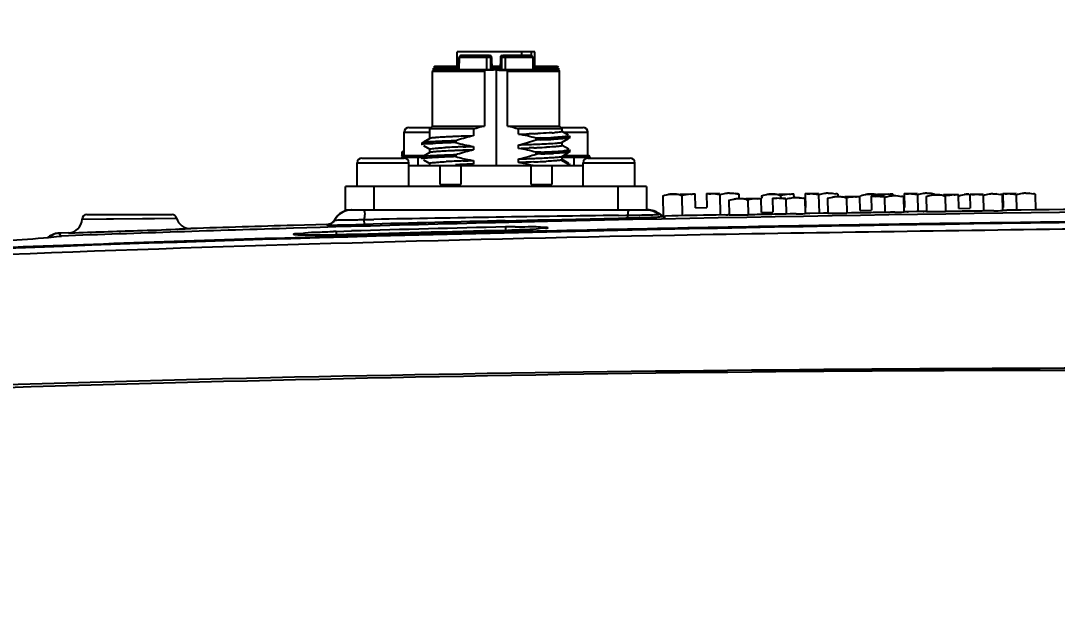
# Model space of a CAD drawing. Header units: millimetres. Extents: x 4086 to 8300, y 123 to 1549.
# Drawn here: x 6895.39 to 6922.93, y 842.94 to 858.39 of the extents above; entities that cross this region are included whole.
import ezdxf

# ---------------------------------------------------------------- set-up
doc = ezdxf.new("R2010")
doc.units = ezdxf.units.MM
doc.layers.add('外形图', color=7, linetype='Continuous')
doc.layers.add('尺寸标注', color=7, linetype='Continuous')
doc.styles.add('思源黑', font='SourceHanSansCN-Normal.ttf')
doc.dimstyles.new('尺寸标注_1_4比例', dxfattribs={"dimtxt": 7, "dimasz": 6, "dimexe": 2, "dimexo": 1.5, "dimgap": 1, "dimtad": 1, "dimdec": 1, "dimlfac": 4, "dimdsep": 46, "dimtxsty": '思源黑', "dimcen": 0.09, "dimadec": 0, "dimazin": 0, "dimtp": 0.01, "dimtm": 0.01, "dimtfac": 1, "dimtdec": 1, "dimtofl": 0, "dimtmove": 0, "dimatfit": 3, "dimfxl": 1, "dimtolj": 1, "dimarcsym": 0})

# ---------------------------------------------------------------- blocks, each defined once
blk = doc.blocks.new('*D961')
at = {"layer": 'Defpoints', "color": 0}
for p in [(6875.264, 879.243), (6980.264, 858.753), (6875.264, 856.332)]:
    blk.add_point(p, dxfattribs=at)
at = {"layer": '尺寸标注', "color": 0, "lineweight": -2}
for p, q in [((6875.264, 857.832), (6875.264, 881.243)), ((6980.264, 860.253), (6980.264, 881.243)), ((6974.264, 879.243), (6881.264, 879.243))]:
    blk.add_line(p, q, dxfattribs=at)
at = {"layer": '尺寸标注', "color": 0}
for points in [[(6881.264, 880.243), (6881.264, 878.243), (6875.264, 879.243)], [(6974.264, 878.243), (6974.264, 880.243), (6980.264, 879.243)]]:
    blk.add_solid(points, dxfattribs=at)
at = {"layer": '尺寸标注', "color": 0, "insert": (6927.764, 883.867), "char_height": 7, "attachment_point": 5, "style": '思源黑'}
blk.add_mtext('\\A1;420', dxfattribs=at)

msp = doc.modelspace()

# ---------------------------------------------------------------- linework, layer by layer
at = {"layer": '外形图'}
for p, q in [((6906.9828, 857.1743), (6906.9828, 857.5618)), ((6909.0453, 857.5618), (6906.9828, 857.5618)), ((6907.0319, 857.4123), (6907.0291, 857.0868)), ((6907.0319, 857.0868), (6907.0347, 857.4123)), ((6907.898, 857.4123), (6907.0319, 857.4123)), ((6907.8193, 857.4618), (6907.0831, 857.4618)), ((6907.7612, 857.4123), (6907.7605, 857.0868)), ((6907.8692, 857.4123), (6907.8721, 857.0868)), ((6907.8799, 857.4123), (6907.8826, 857.0868)), ((6907.898, 857.4123), (6907.9008, 857.0868)), ((6908.1301, 857.4123), (6908.1272, 857.0884)), ((6908.9961, 857.4123), (6908.1301, 857.4123)), ((6908.1455, 857.0882), (6908.1481, 857.4123)), ((6908.1588, 857.4123), (6908.156, 857.0882)), ((6908.945, 857.4618), (6908.2088, 857.4618)), ((6908.2676, 857.0868), (6908.2669, 857.4123)), ((6908.6954, 857.5618), (6908.6954, 857.4618)), ((6908.9608, 857.4618), (6908.9608, 857.5618)), ((6908.9934, 857.4123), (6908.9961, 857.0868)), ((6908.9961, 857.4123), (6908.999, 857.0868)), ((6909.0453, 857.1743), (6909.0453, 857.5618)), ((6906.3765, 857.1743), (6906.3515, 857.1493)), ((6906.3515, 857.1485), (6906.3515, 857.1493)), ((6907.0299, 857.1743), (6906.3765, 857.1743)), ((6908.1182, 857.1743), (6907.9001, 857.1743)), ((6909.6515, 857.1743), (6908.9982, 857.1743)), ((6909.6515, 857.1743), (6909.6765, 857.1493)), ((6906.3265, 855.5868), (6906.3265, 857.0368)), ((6907.7098, 857.0368), (6906.3265, 857.0368)), ((6906.3515, 857.0868), (6906.3515, 857.1281)), ((6906.3559, 857.1243), (6906.3559, 857.0868)), ((6907.0356, 857.1243), (6906.3559, 857.1243)), ((6906.3765, 857.0868), (6909.6515, 857.0868)), ((6907.7098, 857.0368), (6907.7098, 855.5868)), ((6908.1275, 857.1243), (6907.9005, 857.1243)), ((6908.014, 857.0801), (6908.014, 854.5368)), ((6908.3183, 855.5868), (6908.3183, 857.0368)), ((6909.7015, 857.0368), (6908.3183, 857.0368)), ((6909.6722, 857.1243), (6908.9986, 857.1243)), ((6909.6722, 857.1243), (6909.6722, 857.0665)), ((6909.6765, 857.1281), (6909.6765, 857.0665)), ((6909.7015, 855.5868), (6909.7015, 857.0368)), ((6905.7015, 855.5493), (6906.289, 855.5493)), ((6906.3265, 855.5868), (6906.2515, 855.5118)), ((6906.2515, 855.2556), (6906.2515, 855.5118)), ((6906.2522, 855.5118), (6906.2515, 855.5118)), ((6907.4141, 855.5118), (6906.2522, 855.5118)), ((6906.3265, 855.5868), (6906.4879, 855.5868)), ((6906.4879, 855.5868), (6906.5526, 855.5868)), ((6906.5526, 855.5868), (6907.7098, 855.5868)), ((6907.4141, 855.5118), (6907.4141, 855.3286)), ((6908.3183, 855.5868), (6908.8578, 855.5868)), ((6908.6139, 855.3701), (6908.6139, 855.5118)), ((6908.8953, 855.5118), (6908.6139, 855.5118)), ((6908.8578, 855.5868), (6908.9124, 855.5868)), ((6909.0183, 855.5118), (6908.8953, 855.5118)), ((6908.9124, 855.5868), (6909.039, 855.5868)), ((6909.7598, 855.5118), (6909.0183, 855.5118)), ((6909.039, 855.5868), (6909.7015, 855.5868)), ((6909.7015, 855.5868), (6909.7765, 855.5118)), ((6909.739, 855.5493), (6910.3265, 855.5493)), ((6909.7765, 855.5118), (6909.7598, 855.5118)), ((6909.7765, 855.4431), (6909.7765, 855.5118)), ((6905.5765, 854.7993), (6905.5765, 855.4243)), ((6905.5765, 855.4243), (6906.2515, 855.4243)), ((6906.2545, 855.2591), (6906.0832, 855.16)), ((6907.277, 855.3236), (6907.1484, 855.3187)), ((6907.4141, 855.3286), (6907.277, 855.3236)), ((6908.9193, 855.3815), (6908.8953, 855.3806)), ((6909.0155, 855.3853), (6908.9193, 855.3815)), ((6909.1127, 855.2676), (6909.077, 855.2663)), ((6909.077, 855.2194), (6909.077, 855.2663)), ((6909.1144, 855.2208), (6909.077, 855.2194)), ((6909.209, 855.2711), (6909.1127, 855.2676)), ((6909.2091, 855.2243), (6909.1144, 855.2208)), ((6909.9448, 855.3476), (6909.7735, 855.4466)), ((6909.7736, 855.1584), (6909.9438, 855.2569)), ((6909.812, 855.4243), (6910.4515, 855.4243)), ((6909.9768, 855.329), (6909.9795, 855.3259)), ((6909.9795, 855.279), (6909.9795, 855.3259)), ((6910.4515, 854.7993), (6910.4515, 855.4243)), ((6906.0486, 855.0915), (6906.0486, 855.1384)), ((6906.0512, 855.1415), (6906.0501, 855.1408)), ((6906.0501, 855.0892), (6906.0512, 855.0884)), ((6906.0841, 855.0694), (6906.2545, 854.9709)), ((6906.2515, 854.8806), (6906.2515, 854.9743)), ((6906.7014, 855.1885), (6906.6758, 855.1874)), ((6906.7014, 855.1417), (6906.6758, 855.1406)), ((6906.951, 855.1981), (6906.951, 855.1512)), ((6907.277, 854.9486), (6907.1452, 854.9436)), ((6907.277, 855.0424), (6907.4141, 855.0474)), ((6907.4141, 854.9536), (6907.277, 854.9486)), ((6907.4141, 855.0474), (6907.4141, 854.9536)), ((6908.6139, 854.9951), (6908.6139, 855.0888)), ((6908.9249, 855.0068), (6908.8953, 855.0056)), ((6909.0204, 855.0106), (6908.9249, 855.0068)), ((6909.3339, 855.1187), (6909.3522, 855.1196)), ((6909.9449, 854.9725), (6909.7735, 855.0716)), ((6909.7765, 855.0681), (6909.7765, 855.1619)), ((6909.9768, 854.954), (6909.9779, 854.9533)), ((6909.9795, 854.904), (6909.9795, 854.9509)), ((6904.4515, 854.7368), (6905.5765, 854.7368)), ((6905.514, 854.8743), (6905.514, 854.786)), ((6906.0512, 854.7493), (6905.514, 854.7493)), ((6906.108, 854.7993), (6905.564, 854.7993)), ((6905.9374, 854.7493), (6905.9374, 854.5368)), ((6906.0486, 854.7165), (6906.0486, 854.7634)), ((6906.0512, 854.7665), (6906.0501, 854.7658)), ((6906.0501, 854.7142), (6906.0512, 854.7134)), ((6906.2545, 854.8841), (6906.0832, 854.785)), ((6906.0841, 854.6944), (6906.2545, 854.5959)), ((6906.951, 854.8231), (6906.951, 854.7762)), ((6907.277, 854.6674), (6907.3178, 854.6689)), ((6907.3178, 854.6689), (6907.4141, 854.6724)), ((6907.4141, 854.6724), (6907.4141, 854.5786)), ((6908.6139, 854.6201), (6908.6139, 854.7138)), ((6909.1127, 854.8926), (6909.077, 854.8913)), ((6909.077, 854.8444), (6909.077, 854.8913)), ((6909.1144, 854.8457), (6909.077, 854.8444)), ((6909.2057, 854.896), (6909.1127, 854.8926)), ((6909.2057, 854.8492), (6909.1144, 854.8457)), ((6909.9366, 854.5634), (6909.738, 854.6806)), ((6909.7735, 854.7834), (6909.944, 854.8819)), ((6910.514, 854.7493), (6909.7735, 854.7493)), ((6909.9449, 854.5975), (6909.7735, 854.6966)), ((6909.7765, 854.6931), (6909.7765, 854.7868)), ((6910.464, 854.7993), (6909.8012, 854.7993)), ((6909.9779, 854.9017), (6909.9768, 854.9009)), ((6910.0907, 854.5368), (6910.0907, 854.7493)), ((6910.4515, 854.7368), (6911.5765, 854.7368)), ((6904.3265, 853.9868), (6904.3265, 854.6118)), ((6904.3265, 854.6118), (6905.7015, 854.6118)), ((6905.7015, 853.9868), (6905.7015, 854.6118)), ((6905.7015, 854.5368), (6910.3265, 854.5368)), ((6906.2515, 854.5368), (6906.2515, 854.5993)), ((6906.5342, 854.0393), (6906.5342, 854.5368)), ((6907.0765, 854.5368), (6907.0765, 854.0393)), ((6908.7102, 854.6236), (6908.6139, 854.6201)), ((6908.8041, 854.6271), (6908.7102, 854.6236)), ((6908.8953, 854.6306), (6908.8041, 854.6271)), ((6908.9192, 854.6315), (6908.8953, 854.6306)), ((6908.9485, 854.6327), (6908.9192, 854.6315)), ((6909.0199, 854.6356), (6908.9485, 854.6327)), ((6908.9515, 854.0393), (6908.9515, 854.5368)), ((6909.4938, 854.5368), (6909.4938, 854.0393)), ((6910.3265, 853.9868), (6910.3265, 854.6118)), ((6910.3265, 854.6118), (6911.7015, 854.6118)), ((6911.7015, 853.9868), (6911.7015, 854.6118)), ((6904.014, 853.3618), (6904.014, 853.9868)), ((6912.014, 853.9868), (6904.014, 853.9868)), ((6904.764, 853.9868), (6904.764, 853.3618)), ((6906.5342, 854.0393), (6907.0765, 854.0393)), ((6908.9515, 854.0393), (6909.4938, 854.0393)), ((6911.264, 853.3618), (6911.264, 853.9868)), ((6912.014, 853.9868), (6912.014, 853.3618)), ((6912.014, 853.9868), (6912.014, 853.3618)), ((6912.014, 853.9868), (6912.014, 853.3618)), ((6912.4476, 853.7379), (6912.4584, 853.1833)), ((6912.5822, 853.7768), (6912.8577, 853.7822)), ((6912.9046, 853.7831), (6913.307, 853.791)), ((6912.9367, 853.7516), (6912.9526, 853.7478)), ((6912.9526, 853.7478), (6912.9633, 853.2069)), ((6913.3144, 853.4161), (6913.3071, 853.7876)), ((6913.607, 853.7969), (6913.9571, 853.8037)), ((6913.6071, 853.7935), (6913.6143, 853.4219)), ((6913.9628, 853.7676), (6913.9942, 853.7763)), ((6913.9628, 853.7676), (6913.9734, 853.2267)), ((6913.9942, 853.7763), (6914.0099, 853.7802)), ((6914.1428, 853.8074), (6914.3244, 853.8109)), ((6914.1997, 853.6178), (6914.2074, 853.2284)), ((6914.3344, 853.6567), (6914.6099, 853.6621)), ((6914.3702, 853.8016), (6914.4679, 853.7775)), ((6914.4679, 853.7775), (6914.4702, 853.6593)), ((6914.6568, 853.663), (6915.0592, 853.6709)), ((6914.6889, 853.6315), (6914.7048, 853.6277)), ((6914.7048, 853.6277), (6914.7126, 853.2314)), ((6915.0666, 853.296), (6915.0593, 853.6675)), ((6915.0726, 853.7379), (6915.0739, 853.6712)), ((6915.2072, 853.7768), (6915.4827, 853.7822)), ((6915.3592, 853.6768), (6915.7093, 853.6836)), ((6915.3592, 853.6734), (6915.3665, 853.3018)), ((6915.5296, 853.7831), (6915.932, 853.791)), ((6915.5617, 853.7516), (6915.5776, 853.7478)), ((6915.5776, 853.7478), (6915.579, 853.6777)), ((6915.715, 853.6475), (6915.7464, 853.6562)), ((6915.715, 853.6475), (6915.7228, 853.2497)), ((6915.7464, 853.6562), (6915.7621, 853.6601)), ((6915.895, 853.6873), (6916.0766, 853.6908)), ((6915.9341, 853.6881), (6915.9321, 853.7876)), ((6916.2201, 853.6574), (6916.2278, 853.2647)), ((6916.232, 853.7969), (6916.5821, 853.8037)), ((6916.2321, 853.7935), (6916.2393, 853.4219)), ((6916.5878, 853.7676), (6916.6192, 853.7763)), ((6916.5878, 853.7676), (6916.5975, 853.2741)), ((6916.6192, 853.7763), (6916.6349, 853.7802)), ((6916.7678, 853.8074), (6916.9494, 853.8109)), ((6916.8237, 853.6692), (6916.8315, 853.2756)), ((6916.9584, 853.7081), (6917.2339, 853.7135)), ((6917.0929, 853.7775), (6917.0942, 853.7108)), ((6917.2808, 853.7145), (6917.6832, 853.7224)), ((6917.3129, 853.683), (6917.3288, 853.6791)), ((6917.3288, 853.6791), (6917.3367, 853.2773)), ((6917.6906, 853.3474), (6917.6833, 853.7189)), ((6917.8322, 853.7768), (6918.1077, 853.7822)), ((6917.9832, 853.7282), (6918.3333, 853.7351)), ((6917.9832, 853.7248), (6917.9905, 853.3533)), ((6918.1546, 853.7831), (6918.557, 853.791)), ((6918.1867, 853.7516), (6918.2026, 853.7478)), ((6918.339, 853.6989), (6918.3704, 853.7076)), ((6918.339, 853.6989), (6918.3469, 853.2936)), ((6918.3704, 853.7076), (6918.3861, 853.7116)), ((6918.519, 853.7388), (6918.7005, 853.7423)), ((6918.5581, 853.7395), (6918.5571, 853.7876)), ((6918.8441, 853.7089), (6918.852, 853.3073)), ((6918.857, 853.7969), (6919.2071, 853.8037)), ((6918.8571, 853.7935), (6918.8643, 853.4219)), ((6919.2128, 853.7676), (6919.2442, 853.7763)), ((6919.2128, 853.7676), (6919.2217, 853.3162)), ((6919.2442, 853.7763), (6919.2599, 853.7802)), ((6919.3928, 853.8074), (6919.5744, 853.8109)), ((6919.4477, 853.7207), (6919.4556, 853.3174)), ((6919.5824, 853.7596), (6919.8579, 853.765)), ((6919.9048, 853.7659), (6920.3072, 853.7738)), ((6919.9369, 853.7344), (6919.9528, 853.7306)), ((6919.9528, 853.7306), (6919.9609, 853.318)), ((6920.3146, 853.3989), (6920.3073, 853.7704)), ((6920.4572, 853.7768), (6920.5744, 853.7791)), ((6920.6072, 853.7797), (6920.9573, 853.7866)), ((6920.6072, 853.7763), (6920.6145, 853.4048)), ((6920.963, 853.7504), (6920.9944, 853.7591)), ((6920.963, 853.7504), (6920.9712, 853.3323)), ((6920.9944, 853.7591), (6921.0101, 853.7631)), ((6921.143, 853.7902), (6921.3245, 853.7938)), ((6921.4681, 853.7603), (6921.4762, 853.3448)), ((6921.482, 853.7969), (6921.8321, 853.8037)), ((6921.4821, 853.7935), (6921.4893, 853.4219)), ((6921.8378, 853.7676), (6921.8692, 853.7763)), ((6921.8378, 853.7676), (6921.846, 853.3524)), ((6921.8692, 853.7763), (6921.8849, 853.7802)), ((6922.0178, 853.8074), (6922.1994, 853.8109)), ((6922.3429, 853.7775), (6922.3513, 853.351)), ((6904.014, 853.3618), (6912.0252, 853.3618)), ((6911.5248, 853.3618), (6911.5245, 853.3617)), ((6913.3144, 853.4161), (6913.6143, 853.4219)), ((6915.0666, 853.296), (6915.3665, 853.3018)), ((6917.4566, 853.2789), (6917.3365, 853.2773)), ((6917.5187, 853.2797), (6917.4566, 853.2789)), ((6917.5819, 853.2806), (6917.5187, 853.2797)), ((6917.6906, 853.3474), (6917.9905, 853.3533)), ((6917.8413, 853.2845), (6917.776, 853.2835)), ((6918.164, 853.2901), (6918.1007, 853.2889)), ((6918.4594, 853.2958), (6918.3462, 853.2935)), ((6919.1901, 853.3157), (6918.8519, 853.3106)), ((6919.4556, 853.3197), (6919.1901, 853.3157)), ((6920.0813, 853.3193), (6919.9612, 853.318)), ((6920.1434, 853.32), (6920.0813, 853.3193)), ((6920.2067, 853.3208), (6920.1434, 853.32)), ((6920.3146, 853.3989), (6920.6145, 853.4048)), ((6920.4661, 853.3242), (6920.4007, 853.3233)), ((6920.7887, 853.3291), (6920.7255, 853.3281)), ((6921.0842, 853.3344), (6920.9709, 853.3323)), ((6897.0139, 853.115), (6897.6611, 853.1218)), ((6897.1389, 853.2368), (6899.4054, 853.2368)), ((6897.6611, 853.1218), (6897.8536, 853.1239)), ((6897.8536, 853.1239), (6898.6165, 853.1325)), ((6898.6165, 853.1325), (6898.9377, 853.1363)), ((6898.9377, 853.1363), (6899.5263, 853.1435)), ((6903.7301, 853.1048), (6903.7328, 853.0939)), ((6904.4168, 853.1023), (6904.4657, 853.1034)), ((6904.4657, 853.1034), (6904.5148, 853.1046)), ((6904.515, 853.1349), (6904.5148, 853.1046)), ((6904.5148, 853.1046), (6904.7686, 853.1093)), ((6904.5185, 852.9761), (6904.5148, 853.1046)), ((6908.3547, 853.0288), (6908.2576, 853.0265)), ((6908.2577, 853.074), (6909.1211, 853.0946)), ((6909.3859, 853.0533), (6908.3547, 853.0288)), ((6909.1211, 853.0946), (6909.3843, 853.1007)), ((6909.3843, 853.1007), (6911.2689, 853.1429)), ((6911.2662, 853.2158), (6911.4623, 853.2186)), ((6911.2689, 853.1429), (6911.465, 853.1471)), ((6911.4623, 853.2186), (6911.5173, 853.2194)), ((6911.465, 853.1471), (6911.5189, 853.1482)), ((6911.5189, 853.1482), (6911.5173, 853.2194)), ((6911.6728, 853.2222), (6911.7738, 853.2242)), ((6911.692, 853.1521), (6911.7489, 853.1535)), ((6912.2459, 853.1678), (6912.2846, 853.1692)), ((6912.3503, 853.2417), (6912.3565, 853.2525)), ((6912.5179, 853.1817), (6912.5177, 853.1979)), ((6914.2075, 853.2311), (6913.8616, 853.2245)), ((6914.832, 853.2332), (6914.7119, 853.2314)), ((6914.8941, 853.2342), (6914.832, 853.2332)), ((6914.9573, 853.2352), (6914.8941, 853.2342)), ((6915.2167, 853.2397), (6915.1513, 853.2385)), ((6915.5393, 853.2459), (6915.4761, 853.2446)), ((6915.8348, 853.2522), (6915.7215, 853.2497)), ((6916.7384, 853.2765), (6916.3102, 853.2692)), ((6896.4622, 852.7427), (6896.367, 852.7391)), ((6896.6529, 852.7498), (6896.4622, 852.7427)), ((6896.6529, 852.7498), (6896.7101, 852.7516)), ((6903.5189, 852.9764), (6902.6319, 852.9501)), ((6903.3429, 852.8949), (6902.6341, 852.8738)), ((6903.7576, 852.9069), (6903.3429, 852.8949)), ((6903.5189, 852.9764), (6903.5186, 852.9601)), ((6904.1672, 852.9187), (6903.7576, 852.9069)), ((6903.764, 852.7889), (6904.1712, 852.8006)), ((6903.764, 852.7889), (6903.764, 852.6953)), ((6903.9688, 852.9628), (6904.0184, 852.9638)), ((6904.2317, 852.9686), (6904.288, 852.97)), ((6904.4129, 852.9732), (6904.5185, 852.9761)), ((6908.264, 852.9084), (6908.264, 852.8148)), ((6896.1467, 852.6665), (6896.0965, 852.6306))]:
    msp.add_line(p, q, dxfattribs=at)
for points in [[(6907.0563, 857.4535), (6907.049, 857.4474), (6907.043, 857.4399), (6907.0385, 857.4313), (6907.0357, 857.422), (6907.0347, 857.4123)], [(6907.0831, 857.4618), (6907.0737, 857.4609), (6907.0647, 857.4581), (6907.0563, 857.4535)], [(6907.7612, 857.4123), (6907.7614, 857.422), (6907.7621, 857.4313), (6907.7633, 857.4399), (6907.7649, 857.4474)], [(6907.7649, 857.4474), (6907.7668, 857.4535), (6907.7689, 857.4581), (6907.7712, 857.4609), (6907.7737, 857.4618)], [(6907.8663, 857.4474), (6907.8593, 857.4535), (6907.8514, 857.4581), (6907.8428, 857.4609), (6907.8236, 857.4606)], [(6907.8799, 857.4123), (6907.879, 857.422), (6907.8763, 857.4313), (6907.872, 857.4399), (6907.8663, 857.4474)], [(6908.1481, 857.4123), (6908.1491, 857.422), (6908.1517, 857.4313), (6908.156, 857.4399), (6908.1618, 857.4474)], [(6908.1618, 857.4474), (6908.1687, 857.4535), (6908.1767, 857.4581), (6908.1853, 857.4609), (6908.1943, 857.4618)], [(6908.2544, 857.4618), (6908.2568, 857.4609), (6908.2592, 857.4581), (6908.2613, 857.4535), (6908.2632, 857.4474), (6908.2648, 857.4399), (6908.2659, 857.4313), (6908.2666, 857.422), (6908.2669, 857.4123)], [(6908.9851, 857.4399), (6908.9791, 857.4474), (6908.9717, 857.4535), (6908.9634, 857.4581), (6908.9544, 857.4609), (6908.945, 857.4618)], [(6908.9934, 857.4123), (6908.9924, 857.422), (6908.9896, 857.4313), (6908.9851, 857.4399)], [(6906.3559, 857.1243), (6906.3537, 857.125), (6906.3524, 857.1263), (6906.3515, 857.1281)], [(6909.6722, 857.1243), (6909.6746, 857.1248), (6909.676, 857.126), (6909.6765, 857.1281)], [(6905.564, 854.9024), (6905.5543, 854.9017), (6905.5449, 854.8997), (6905.5363, 854.8964), (6905.5287, 854.892), (6905.5225, 854.8867), (6905.5178, 854.8806), (6905.515, 854.8739), (6905.514, 854.867)], [(6905.514, 854.786), (6905.515, 854.7929), (6905.5178, 854.7995), (6905.5225, 854.8056), (6905.5287, 854.811), (6905.5363, 854.8154), (6905.5449, 854.8186), (6905.5543, 854.8206), (6905.564, 854.8213)], [(6905.9374, 854.7493), (6905.9377, 854.7588), (6905.9387, 854.7679), (6905.9403, 854.7765)], [(6905.9403, 854.7765), (6905.9425, 854.7841), (6905.9452, 854.7905), (6905.9484, 854.7953), (6905.9518, 854.7983), (6905.9555, 854.7993)], [(6910.0725, 854.7993), (6910.0762, 854.7983), (6910.0797, 854.7953), (6910.0829, 854.7905), (6910.0856, 854.7841), (6910.0878, 854.7765), (6910.0894, 854.7679), (6910.0904, 854.7588), (6910.0907, 854.7493)], [(6912.9051, 853.7585), (6912.9209, 853.7552), (6912.9367, 853.7516)], [(6914.6573, 853.6384), (6914.6731, 853.6351), (6914.6889, 853.6315)], [(6915.5301, 853.7585), (6915.5459, 853.7552), (6915.5617, 853.7516)], [(6917.2813, 853.6899), (6917.2971, 853.6866), (6917.3129, 853.683)], [(6918.1551, 853.7585), (6918.1709, 853.7552), (6918.1867, 853.7516)], [(6919.9053, 853.7414), (6919.9211, 853.738), (6919.9369, 853.7344)], [(6896.367, 852.7391), (6896.261, 852.7199), (6896.1467, 852.6665)]]:
    msp.add_lwpolyline(points, dxfattribs=at)
for centre, radius, start, end in [((6907.8193, 857.4118), 0.05, 0.5, 90), ((6907.848, 857.4118), 0.05, 0.5, 115.43133), ((6908.1801, 857.4118), 0.05, 64.56867, 179.5), ((6908.2088, 857.4118), 0.05, 90, 179.5), ((6906.3765, 857.0368), 0.05, 90, 180), ((6909.6515, 857.0368), 0.05, 0, 90), ((6905.7015, 855.4243), 0.125, 90, 180), ((6910.3265, 855.4243), 0.125, 0, 90), ((6907.9638, 830.3031), 25.028, 92.68851, 92.92266), ((6908.4054, 820.9607), 34.3808, 92.50827, 92.69324), ((6909.0007, 807.1212), 48.2331, 92.20098, 92.49537), ((6908.7821, 849.7094), 5.786, 108.00297, 108.44924), ((6905.5663, 940.6326), 85.317, 272.047099, 272.236176), ((6907.6883, 887.6941), 32.336, 272.35238, 272.54232), ((6907.9531, 888.8435), 33.5958, 272.14237, 272.73019), ((6908.0256, 886.8861), 31.6839, 272.14064, 272.76419), ((6909.0505, 862.5559), 7.1609, 273.6348, 274.20371), ((6907.8674, 826.2219), 28.99, 92.35574, 92.73286), ((6907.7774, 828.34), 26.8232, 92.35372, 92.7613), ((6908.0054, 829.3217), 25.7293, 92.46072, 92.96166), ((6908.1671, 825.8053), 29.1557, 92.48943, 92.90854), ((6908.7436, 805.1603), 50.0699, 92.05165, 92.33757), ((6908.9969, 798.2143), 56.9736, 92.05791, 92.30918), ((6909.0238, 806.1106), 48.9627, 92.34622, 92.48522), ((6908.7039, 813.7917), 41.1814, 92.34424, 92.5095), ((6909.6258, 791.5644), 63.5214, 92.238089, 92.351625), ((6909.3428, 798.0943), 56.8917, 92.21381, 92.34058), ((6905.0764, 953.4509), 98.4256, 272.059703, 272.223598), ((6905.6509, 937.9944), 83.0522, 272.044526, 272.238759), ((6906.608, 913.3457), 58.2913, 272.248825, 272.478908), ((6907.1973, 899.3804), 44.4073, 272.35286, 272.5052), ((6908.0972, 879.1583), 24.0715, 272.45718, 272.94512), ((6908.0373, 880.4256), 25.4338, 272.48117, 272.96215), ((6904.4515, 854.6118), 0.125, 90, 180), ((6905.564, 854.8743), 0.05, 119.53146, 180.00008), ((6905.564, 854.7493), 0.05, 90, 179.99984), ((6905.5765, 854.6118), 0.125, 0, 90), ((6907.1648, 840.4611), 14.3121, 92.7218, 93.43215), ((6907.9181, 824.7377), 30.1004, 92.31675, 92.72868), ((6907.8151, 827.1389), 27.6502, 92.30853, 92.75696), ((6908.7436, 804.7853), 50.0699, 92.05165, 92.33757), ((6908.9969, 797.8393), 56.9736, 92.05791, 92.30918), ((6909.3022, 799.2001), 55.5042, 92.22728, 92.47985), ((6908.7821, 849.3344), 5.786, 108.00297, 108.44924), ((6907.9764, 858.1811), 3.5535, 259.04693, 260.89635), ((6907.6634, 858.9339), 4.3258, 282.69313, 286.318), ((6904.9688, 955.955), 101.3068, 272.062036, 272.22127), ((6907.3659, 859.9641), 5.3981, 286.27685, 288.48112), ((6906.8622, 906.956), 52.2712, 272.22911, 272.36635), ((6907.2681, 897.1853), 42.4921, 272.3635, 272.52271), ((6907.9106, 882.8159), 28.1083, 272.50346, 272.93477), ((6907.5367, 898.9506), 44.0862, 272.16951, 272.36017), ((6907.457, 900.519), 45.7033, 272.19277, 272.37669), ((6908.7257, 867.0409), 12.3123, 272.90522, 273.71472), ((6908.2507, 881.7024), 26.8232, 272.35372, 272.7613), ((6908.1607, 883.8205), 28.99, 272.35574, 272.73286), ((6908.8633, 869.2063), 14.3121, 272.7218, 273.43215), ((6909.3033, 861.8072), 6.8999, 273.46297, 274.06644), ((6910.4515, 854.6118), 0.125, 90, 180), ((6910.464, 854.7493), 0.05, 0, 90), ((6911.5765, 854.6118), 0.125, 0, 90), ((6908.0288, 828.4375), 26.2391, 92.46403, 92.92976), ((6909.9158, 783.9544), 70.6685, 92.028727, 92.416723), ((6908.0491, 851.0938), 3.5712, 78.82961, 80.89976), ((6907.93, 850.5093), 4.1678, 75.09756, 78.7799), ((6907.2541, 897.6373), 43.0379, 272.35145, 272.50809), ((6907.9765, 881.3026), 26.6873, 272.49335, 272.94632), ((6912.7158, 852.9531), 0.8262, 91.13988, 95.51447), ((6912.7151, 852.9355), 0.8438, 84.0735, 91.06488), ((6912.7042, 852.8266), 0.9532, 80.98337, 84.09994), ((6912.6806, 852.6779), 1.1037, 78.26451, 80.98354), ((6913.6408, 849.2929), 4.5077, 95.74798, 98.78091), ((6913.4499, 849.2889), 4.5079, 83.46671, 86.50007), ((6914.2316, 852.9768), 0.8322, 92.86281, 94.70415), ((6914.2306, 852.9963), 0.8126, 91.12683, 92.86203), ((6914.468, 852.833), 0.8262, 91.13988, 95.51447), ((6914.1622, 852.5428), 1.272, 76.09197, 78.44157), ((6914.4673, 852.8154), 0.8438, 84.0735, 91.06488), ((6914.4564, 852.7065), 0.9532, 80.98337, 84.09994), ((6914.4328, 852.5578), 1.1037, 78.26451, 80.98354), ((6915.393, 849.1728), 4.5077, 95.74798, 98.78091), ((6915.3408, 852.9531), 0.8262, 91.13988, 95.51447), ((6915.3401, 852.9355), 0.8438, 84.0735, 91.06488), ((6915.3292, 852.8266), 0.9532, 80.98337, 84.09994), ((6915.2021, 849.1688), 4.5079, 83.46671, 86.50007), ((6915.3056, 852.6779), 1.1037, 78.26451, 80.98354), ((6916.2658, 849.2929), 4.5077, 95.74798, 98.78091), ((6915.9832, 852.8662), 0.8226, 91.13769, 94.71462), ((6915.9143, 852.4227), 1.272, 76.09197, 78.44157), ((6916.0856, 849.4041), 4.3923, 84.99568, 86.54819), ((6916.0606, 849.1698), 4.6279, 83.45835, 84.9396), ((6916.8566, 852.9774), 0.8316, 92.75056, 94.70465), ((6916.8556, 852.9969), 0.812, 91.12643, 92.74889), ((6917.092, 852.8844), 0.8262, 91.13988, 95.51447), ((6916.7872, 852.5428), 1.272, 76.09197, 78.44157), ((6917.0912, 852.8668), 0.8438, 84.0735, 91.06488), ((6917.0804, 852.758), 0.9532, 80.98337, 84.09994), ((6917.0568, 852.6093), 1.1037, 78.26451, 80.98354), ((6918.017, 849.2242), 4.5077, 95.74798, 98.78091), ((6917.9658, 852.9531), 0.8262, 91.13988, 95.51447), ((6917.9651, 852.9355), 0.8438, 84.0735, 91.06488), ((6917.9542, 852.8266), 0.9532, 80.98337, 84.09994), ((6917.8261, 849.2203), 4.5079, 83.46671, 86.50007), ((6917.9306, 852.6779), 1.1037, 78.26451, 80.98354), ((6918.8908, 849.2929), 4.5077, 95.74798, 98.78091), ((6918.6072, 852.9177), 0.8226, 91.13769, 94.71462), ((6918.5383, 852.4741), 1.272, 76.09197, 78.44157), ((6918.7106, 849.4041), 4.3923, 84.99568, 86.54819), ((6918.6856, 849.1698), 4.6279, 83.45835, 84.9396), ((6919.4815, 852.9781), 0.8309, 92.63817, 94.70517), ((6919.4806, 852.9975), 0.8114, 91.12606, 92.63561), ((6919.716, 852.9359), 0.8262, 91.13988, 95.51447), ((6919.7152, 852.9183), 0.8438, 84.0735, 91.06488), ((6919.7044, 852.8094), 0.9532, 80.98337, 84.09994), ((6919.6808, 852.6608), 1.1037, 78.26451, 80.98354), ((6920.6409, 849.2757), 4.5077, 95.74798, 98.78091), ((6920.5908, 852.9531), 0.8262, 91.13988, 95.51447), ((6920.4501, 849.2718), 4.5079, 83.46671, 86.50007), ((6921.2311, 852.9692), 0.8226, 91.13769, 94.71462), ((6921.1623, 852.5256), 1.272, 76.09197, 78.44157), ((6921.3356, 849.4041), 4.3923, 84.99568, 86.54819), ((6921.3106, 849.1698), 4.6279, 83.45835, 84.9396), ((6922.106, 852.9863), 0.8226, 91.13769, 94.71462), ((6922.0372, 852.5428), 1.272, 76.09197, 78.44157), ((6904.1671, 852.8618), 0.5, 90, 150.92707), ((6942.47, -641.3486), 1494.7681, 90.341012, 91.2682427), ((6912.0445, 852.8618), 0.5, 51.38409, 90), ((6917.7583, 892.6171), 39.3272, 271.24562, 271.59402), ((6919.3597, 892.7264), 39.4123, 270.13915, 270.48607), ((6918.9439, 949.7784), 96.4658, 270.445601, 270.604254), ((6920.4552, 892.6657), 39.3361, 271.14017, 271.48772), ((6946.3254, -1027.3079), 1880.8205, 90.3875275, 90.7535177), ((6896.639, 853.1245), 0.375, 272.12167, 358.54738), ((6897.1389, 853.1118), 0.125, 90, 178.54737), ((6899.4054, 853.1118), 0.125, 14.68108, 90), ((6899.889, 853.2386), 0.375, 194.68109, 271.90002), ((6903.5116, 853.2263), 0.25, 271.66924, 330.92707), ((6904.1757, 852.8617), 0.5002, 144.53766, 152.32759), ((6903.5497, 884.6487), 31.5575, 270.65839, 270.99147), ((6903.1901, 906.305), 53.2168, 270.97507, 271.16603), ((6932.2455, -135.0013), 988.3189, 91.3907849, 91.6279983), ((6902.9512, 918.2562), 65.1704, 271.162242, 271.288573), ((6932.3448, -138.6351), 992.0015, 91.3913583, 91.6073983), ((6933.3315, -691.4231), 1544.7965, 90.8184181, 91.0594454), ((6918.352, 853.0708), 6.8363, 178.55616, 178.75445), ((6910.2044, 929.8037), 76.5955, 270.982145, 271.098452), ((6909.9669, 926.0971), 72.9653, 271.218784, 271.354713), ((6910.2642, 914.1), 60.9645, 271.395578, 271.64896), ((6910.5932, 910.9217), 57.7096, 271.172242, 271.402588), ((6910.9073, 892.0228), 38.878, 271.63773, 271.9731), ((6912.0451, 859.312), 6.0791, 272.12295, 272.31992), ((6912.5126, 853.4479), 0.25, 231.38409, 271.1684), ((6913.9213, 895.7561), 42.5314, 270.3852, 270.70525), ((6913.2927, 950.7867), 97.5656, 270.676561, 270.833417), ((6915.0554, 892.5631), 39.3183, 271.35992, 271.70917), ((6916.6569, 892.8756), 39.6034, 270.25225, 270.59672), ((6916.1269, 950.2821), 97.0123, 270.55665, 270.714405), ((6928.4726, -7.5038), 860.7655, 91.7201686, 92.1315202), ((6929.4158, -37.1999), 890.5529, 91.7234609, 91.8992184), ((6904.6025, 823.7626), 29.0384, 91.65455, 91.78362), ((6903.2886, 887.088), 34.132, 270.77834, 271.14195), ((6932.1304, -130.5299), 983.6342, 91.3903287, 91.6525422), ((6902.7808, 912.9507), 59.9997, 271.181829, 271.385661), ((6932.2463, -135.0349), 988.2343, 91.3905794, 91.6279542), ((6908.9538, 824.6073), 28.3095, 90.87129, 91.39626), ((6907.6511, 878.0271), 25.2198, 271.39252, 271.54107), ((6895.5465, 860.9326), 8.3175, 275.95181, 276.3779)]:
    msp.add_arc(centre, radius, start, end, dxfattribs=at)
for points, knots in [([(6908.014, 857.0801), (6907.9633, 857.0804), (6907.8835, 857.0654), (6907.7098, 857.0891), (6907.7098, 857.0368)], [0, 0, 0, 0, 0.4923714, 1, 1, 1, 1]), ([(6908.014, 857.0801), (6908.0648, 857.0804), (6908.1446, 857.0654), (6908.3183, 857.0891), (6908.3183, 857.0368)], [0, 0, 0, 0, 0.492371, 1, 1, 1, 1]), ([(6906.2664, 855.2633), (6906.2641, 855.2627), (6906.26, 855.2615), (6906.2561, 855.2599), (6906.2545, 855.2591)], [0, 0, 0, 0, 0.5839162, 1, 1, 1, 1]), ([(6906.2918, 855.2684), (6906.2871, 855.2676), (6906.2786, 855.2661), (6906.2701, 855.2643), (6906.2664, 855.2633)], [0, 0, 0, 0, 0.5581328, 1, 1, 1, 1]), ([(6906.4399, 855.2834), (6906.4243, 855.2822), (6906.3749, 855.2782), (6906.3254, 855.2737), (6906.2918, 855.2684)], [0, 0, 0, 0, 0.3156976, 1, 1, 1, 1]), ([(6906.6877, 855.2985), (6906.6642, 855.2973), (6906.5816, 855.2929), (6906.499, 855.2879), (6906.4399, 855.2834)], [0, 0, 0, 0, 0.2845297, 1, 1, 1, 1]), ([(6909.5045, 855.4094), (6909.4772, 855.4077), (6909.3499, 855.4001), (6909.2226, 855.3943), (6909.1226, 855.3899)], [0, 0, 0, 0, 0.2146698, 1, 1, 1, 1]), ([(6909.8051, 855.3006), (6909.7874, 855.2993), (6909.7035, 855.2934), (6909.6196, 855.289), (6909.5534, 855.2858)], [0, 0, 0, 0, 0.2117291, 1, 1, 1, 1]), ([(6909.8053, 855.2537), (6909.7875, 855.2524), (6909.7037, 855.2468), (6909.6197, 855.2423), (6909.5536, 855.2391)], [0, 0, 0, 0, 0.211707, 1, 1, 1, 1]), ([(6909.7541, 855.4335), (6909.7448, 855.4315), (6909.6855, 855.4223), (6909.6257, 855.418), (6909.5754, 855.4143)], [0, 0, 0, 0, 0.1593178, 1, 1, 1, 1]), ([(6909.7765, 855.4431), (6909.7765, 855.4406), (6909.7666, 855.4363), (6909.7598, 855.4347), (6909.7541, 855.4335)], [0, 0, 0, 0, 0.2973956, 1, 1, 1, 1]), ([(6909.9795, 855.3259), (6909.9795, 855.3106), (6909.8878, 855.3184), (6909.8486, 855.3038), (6909.8051, 855.3006)], [0, 0, 0, 0, 0.2596127, 1, 1, 1, 1]), ([(6909.9486, 855.2685), (6909.9402, 855.2671), (6909.8927, 855.2604), (6909.8447, 855.2566), (6909.8053, 855.2537)], [0, 0, 0, 0, 0.1758926, 1, 1, 1, 1]), ([(6909.9769, 855.276), (6909.9737, 855.2742), (6909.9641, 855.2715), (6909.9546, 855.2696), (6909.9486, 855.2685)], [0, 0, 0, 0, 0.3728711, 1, 1, 1, 1]), ([(6909.9793, 855.2783), (6909.9791, 855.2778), (6909.9784, 855.2769), (6909.9774, 855.2763), (6909.9769, 855.276)], [0, 0, 0, 0, 0.4216441, 1, 1, 1, 1]), ([(6909.9795, 855.279), (6909.9795, 855.2789), (6909.9795, 855.2786), (6909.9794, 855.2784), (6909.9793, 855.2783)], [0, 0, 0, 0, 0.4888464, 1, 1, 1, 1]), ([(6906.0501, 855.1408), (6906.0497, 855.1405), (6906.0489, 855.1398), (6906.0486, 855.1388), (6906.0486, 855.1384)], [0, 0, 0, 0, 0.5714769, 1, 1, 1, 1]), ([(6906.0501, 855.0939), (6906.0497, 855.0936), (6906.0489, 855.0929), (6906.0486, 855.092), (6906.0486, 855.0915)], [0, 0, 0, 0, 0.5717335, 1, 1, 1, 1]), ([(6906.0486, 855.0915), (6906.0486, 855.0911), (6906.0489, 855.0901), (6906.0497, 855.0895), (6906.0501, 855.0892)], [0, 0, 0, 0, 0.4285231, 1, 1, 1, 1]), ([(6906.4852, 855.1321), (6906.3815, 855.1271), (6906.2452, 855.1023), (6906.0834, 855.1193), (6906.0501, 855.0939)], [0, 0, 0, 0, 0.7123998, 1, 1, 1, 1]), ([(6906.0627, 855.1455), (6906.0604, 855.145), (6906.0565, 855.1439), (6906.0527, 855.1424), (6906.0512, 855.1415)], [0, 0, 0, 0, 0.5867918, 1, 1, 1, 1]), ([(6906.4852, 855.179), (6906.4327, 855.1764), (6906.2922, 855.1666), (6906.1487, 855.1673), (6906.0627, 855.1455)], [0, 0, 0, 0, 0.371633, 1, 1, 1, 1]), ([(6906.2515, 854.9743), (6906.2515, 854.9761), (6906.2577, 854.9799), (6906.2626, 854.9811), (6906.2664, 854.9821)], [0, 0, 0, 0, 0.3129278, 1, 1, 1, 1]), ([(6906.2664, 854.9821), (6906.2748, 854.9843), (6906.3323, 854.9943), (6906.3905, 854.9985), (6906.4399, 855.0022)], [0, 0, 0, 0, 0.1481598, 1, 1, 1, 1]), ([(6906.4399, 855.0022), (6906.4569, 855.0035), (6906.5355, 855.009), (6906.6143, 855.0134), (6906.676, 855.0167)], [0, 0, 0, 0, 0.2155647, 1, 1, 1, 1]), ([(6909.5945, 855.0407), (6909.5772, 855.0394), (6909.4963, 855.0336), (6909.4153, 855.0291), (6909.3516, 855.0258)], [0, 0, 0, 0, 0.2140481, 1, 1, 1, 1]), ([(6909.7392, 855.0558), (6909.7305, 855.0543), (6909.6824, 855.0477), (6909.6341, 855.0437), (6909.5945, 855.0407)], [0, 0, 0, 0, 0.1817402, 1, 1, 1, 1]), ([(6909.6865, 855.1427), (6909.6967, 855.1438), (6909.7249, 855.1476), (6909.7542, 855.15), (6909.7711, 855.1572)], [0, 0, 0, 0, 0.3587889, 1, 1, 1, 1]), ([(6909.7765, 855.0681), (6909.7765, 855.0644), (6909.7588, 855.0597), (6909.7486, 855.0573), (6909.7392, 855.0558)], [0, 0, 0, 0, 0.281276, 1, 1, 1, 1]), ([(6909.7711, 855.1572), (6909.7715, 855.1574), (6909.7724, 855.1578), (6909.7732, 855.1582), (6909.7736, 855.1584)], [0, 0, 0, 0, 0.530794, 1, 1, 1, 1]), ([(6909.9795, 854.9509), (6909.9795, 854.9345), (6909.8809, 854.9441), (6909.8392, 854.928), (6909.7926, 854.9246)], [0, 0, 0, 0, 0.2592886, 1, 1, 1, 1]), ([(6909.9779, 854.9533), (6909.9784, 854.953), (6909.9791, 854.9523), (6909.9795, 854.9513), (6909.9795, 854.9509)], [0, 0, 0, 0, 0.5714769, 1, 1, 1, 1]), ([(6906.0501, 854.7658), (6906.0497, 854.7655), (6906.0489, 854.7648), (6906.0486, 854.7638), (6906.0486, 854.7634)], [0, 0, 0, 0, 0.5714769, 1, 1, 1, 1]), ([(6906.0501, 854.7189), (6906.0497, 854.7186), (6906.0489, 854.7179), (6906.0486, 854.717), (6906.0486, 854.7165)], [0, 0, 0, 0, 0.5717335, 1, 1, 1, 1]), ([(6906.0486, 854.7165), (6906.0486, 854.7161), (6906.0489, 854.7151), (6906.0497, 854.7145), (6906.0501, 854.7142)], [0, 0, 0, 0, 0.4285231, 1, 1, 1, 1]), ([(6906.0627, 854.7237), (6906.06, 854.723), (6906.0557, 854.7218), (6906.0515, 854.72), (6906.0501, 854.7189)], [0, 0, 0, 0, 0.6080821, 1, 1, 1, 1]), ([(6906.0627, 854.7705), (6906.0604, 854.77), (6906.0565, 854.7689), (6906.0527, 854.7674), (6906.0512, 854.7665)], [0, 0, 0, 0, 0.5867918, 1, 1, 1, 1]), ([(6906.4852, 854.804), (6906.4327, 854.8014), (6906.2922, 854.7916), (6906.1487, 854.7923), (6906.0627, 854.7705)], [0, 0, 0, 0, 0.371633, 1, 1, 1, 1]), ([(6906.125, 854.7332), (6906.1125, 854.7319), (6906.0916, 854.7293), (6906.0709, 854.7258), (6906.0627, 854.7237)], [0, 0, 0, 0, 0.5963559, 1, 1, 1, 1]), ([(6906.308, 854.7476), (6906.2895, 854.7464), (6906.2284, 854.7425), (6906.1674, 854.7379), (6906.125, 854.7332)], [0, 0, 0, 0, 0.3025261, 1, 1, 1, 1]), ([(6906.2664, 854.8883), (6906.2641, 854.8877), (6906.26, 854.8865), (6906.2561, 854.8849), (6906.2545, 854.8841)], [0, 0, 0, 0, 0.5839162, 1, 1, 1, 1]), ([(6906.3294, 854.8984), (6906.3169, 854.897), (6906.2958, 854.8942), (6906.2748, 854.8905), (6906.2664, 854.8883)], [0, 0, 0, 0, 0.5941797, 1, 1, 1, 1]), ([(6906.6877, 854.9235), (6906.6642, 854.9223), (6906.5816, 854.9179), (6906.499, 854.9129), (6906.4399, 854.9084)], [0, 0, 0, 0, 0.2845297, 1, 1, 1, 1]), ([(6909.5927, 854.6656), (6909.5753, 854.6643), (6909.4938, 854.6585), (6909.4123, 854.6539), (6909.3482, 854.6506)], [0, 0, 0, 0, 0.2141539, 1, 1, 1, 1]), ([(6909.5234, 854.7545), (6909.5471, 854.756), (6909.6191, 854.7613), (6909.6914, 854.7666), (6909.7392, 854.7746)], [0, 0, 0, 0, 0.3288807, 1, 1, 1, 1]), ([(6909.7926, 854.8778), (6909.7748, 854.8766), (6909.6916, 854.871), (6909.6084, 854.8666), (6909.5429, 854.8635)], [0, 0, 0, 0, 0.2137386, 1, 1, 1, 1]), ([(6909.738, 854.6806), (6909.7292, 854.6792), (6909.681, 854.6725), (6909.6324, 854.6686), (6909.5927, 854.6656)], [0, 0, 0, 0, 0.182603, 1, 1, 1, 1]), ([(6909.7627, 854.6856), (6909.7591, 854.6846), (6909.7509, 854.6828), (6909.7427, 854.6813), (6909.738, 854.6806)], [0, 0, 0, 0, 0.4403133, 1, 1, 1, 1]), ([(6909.7392, 854.7746), (6909.7438, 854.7753), (6909.7519, 854.7768), (6909.7599, 854.7786), (6909.7634, 854.7796)], [0, 0, 0, 0, 0.5608321, 1, 1, 1, 1]), ([(6909.7765, 854.6931), (6909.7765, 854.6914), (6909.7709, 854.6877), (6909.7662, 854.6865), (6909.7627, 854.6856)], [0, 0, 0, 0, 0.316477, 1, 1, 1, 1]), ([(6909.7634, 854.7796), (6909.7654, 854.7801), (6909.7689, 854.7812), (6909.7722, 854.7826), (6909.7735, 854.7834)], [0, 0, 0, 0, 0.5770488, 1, 1, 1, 1]), ([(6909.9768, 854.9009), (6909.9711, 854.8976), (6909.9088, 854.8859), (6909.8478, 854.8817), (6909.7926, 854.8778)], [0, 0, 0, 0, 0.1074167, 1, 1, 1, 1]), ([(6909.9795, 854.904), (6909.9795, 854.9036), (6909.9791, 854.9026), (6909.9784, 854.902), (6909.9779, 854.9017)], [0, 0, 0, 0, 0.4285231, 1, 1, 1, 1]), ([(6906.2515, 854.5993), (6906.2515, 854.6011), (6906.2577, 854.6049), (6906.2626, 854.6061), (6906.2664, 854.6071)], [0, 0, 0, 0, 0.3129937, 1, 1, 1, 1]), ([(6906.2664, 854.6071), (6906.2748, 854.6093), (6906.3323, 854.6193), (6906.3904, 854.6235), (6906.4399, 854.6272)], [0, 0, 0, 0, 0.1481187, 1, 1, 1, 1]), ([(6906.4399, 854.6272), (6906.4576, 854.6286), (6906.5401, 854.6343), (6906.6227, 854.6389), (6906.6876, 854.6423)], [0, 0, 0, 0, 0.2144845, 1, 1, 1, 1]), ([(6909.9795, 854.5759), (6909.9795, 854.5717), (6909.9586, 854.5677), (6909.9474, 854.565), (6909.9365, 854.5634)], [0, 0, 0, 0, 0.2752601, 1, 1, 1, 1]), ([(6909.9767, 854.579), (6909.9771, 854.5789), (6909.9777, 854.5785), (6909.9782, 854.578), (6909.9785, 854.5778)], [0, 0, 0, 0, 0.5400249, 1, 1, 1, 1]), ([(6909.9785, 854.5778), (6909.9788, 854.5775), (6909.9793, 854.5769), (6909.9795, 854.5762), (6909.9795, 854.5759)], [0, 0, 0, 0, 0.5523307, 1, 1, 1, 1]), ([(6904.5214, 853.3618), (6904.5014, 853.3618), (6904.541, 853.2386), (6904.5156, 853.1906), (6904.515, 853.1349)], [0, 0, 0, 0, 0.2641407, 1, 1, 1, 1]), ([(6911.5245, 853.3617), (6911.5225, 853.3594), (6911.5245, 853.3155), (6911.5188, 853.2796), (6911.5179, 853.243)], [0, 0, 0, 0, 0.077972, 1, 1, 1, 1]), ([(6918.9661, 853.3095), (6918.9663, 853.2999), (6918.9042, 853.3198), (6918.8806, 853.3059), (6918.8523, 853.3051)], [0, 0, 0, 0, 0.2533767, 1, 1, 1, 1]), ([(6918.9642, 853.3098), (6918.9646, 853.3097), (6918.9651, 853.3096), (6918.9661, 853.3097), (6918.9661, 853.3095)], [0, 0, 0, 0, 0.7421506, 1, 1, 1, 1]), ([(6919.3429, 853.3149), (6919.3425, 853.3149), (6919.342, 853.3151), (6919.341, 853.315), (6919.341, 853.3152)], [0, 0, 0, 0, 0.7418604, 1, 1, 1, 1]), ([(6919.4554, 853.3142), (6919.4408, 853.3142), (6919.4033, 853.3144), (6919.3657, 853.3134), (6919.3429, 853.3149)], [0, 0, 0, 0, 0.3908359, 1, 1, 1, 1]), ([(6921.5908, 853.3471), (6921.591, 853.3374), (6921.5286, 853.3576), (6921.505, 853.3436), (6921.4765, 853.3429)], [0, 0, 0, 0, 0.2533818, 1, 1, 1, 1]), ([(6921.5889, 853.3474), (6921.5894, 853.3473), (6921.5898, 853.3472), (6921.5908, 853.3473), (6921.5908, 853.3471)], [0, 0, 0, 0, 0.7420878, 1, 1, 1, 1]), ([(6926.4993, 853.0787), (6923.6433, 853.049), (6917.9316, 852.9758), (6909.3647, 852.8113), (6900.7996, 852.5765), (6893.6639, 852.3156), (6887.958, 852.0496), (6883.6784, 851.8418), (6880.1169, 851.6071), (6877.2634, 851.4537), (6874.4211, 851.3034), (6870.8349, 850.7117), (6867.2162, 848.1919), (6864.79, 844.5574), (6863.9368, 840.2561), (6864.7767, 835.9575), (6867.1823, 832.2965), (6870.2082, 830.2357), (6872.9434, 829.3663), (6875.0827, 829.1284), (6877.2233, 829.0512), (6879.3619, 828.9034), (6881.499, 828.7635), (6884.3506, 828.6066), (6887.9161, 828.4238), (6893.6224, 828.1611), (6900.7579, 827.898), (6909.3231, 827.6634), (6917.8899, 827.4986), (6923.6017, 827.4252), (6926.4577, 827.3954)], [0, 0, 0, 0, 0.0625338, 0.1250675, 0.1876012, 0.2501348, 0.2814019, 0.3126679, 0.3439382, 0.3595646, 0.3751969, 0.4064019, 0.4376042, 0.4687717, 0.4999496, 0.5311281, 0.5623056, 0.5934882, 0.6091533, 0.6247704, 0.6404361, 0.6560705, 0.6716955, 0.6873296, 0.7185989, 0.7498649, 0.8123988, 0.8749325, 0.9374662, 1, 1, 1, 1]), ([(6903.7328, 853.0939), (6903.7339, 853.0785), (6903.8286, 853.1125), (6903.8679, 853.0928), (6903.9123, 853.0933)], [0, 0, 0, 0, 0.2581081, 1, 1, 1, 1]), ([(6912.0058, 853.2294), (6912.0327, 853.2301), (6912.1208, 853.2324), (6912.209, 853.2348), (6912.2703, 853.2371)], [0, 0, 0, 0, 0.3048594, 1, 1, 1, 1]), ([(6912.2846, 853.1692), (6912.3423, 853.1713), (6912.3911, 853.199), (6912.5183, 853.1616), (6912.5179, 853.1817)], [0, 0, 0, 0, 0.7417403, 1, 1, 1, 1]), ([(6912.2912, 853.2379), (6912.3059, 853.2385), (6912.3203, 853.2451), (6912.349, 853.2368), (6912.3503, 853.2417)], [0, 0, 0, 0, 0.743336, 1, 1, 1, 1]), ([(6914.0937, 853.2259), (6914.0932, 853.2259), (6914.0928, 853.226), (6914.0918, 853.226), (6914.0918, 853.2261)], [0, 0, 0, 0, 0.7420008, 1, 1, 1, 1]), ([(6914.2072, 853.2256), (6914.1924, 853.2255), (6914.1546, 853.2256), (6914.1167, 853.2244), (6914.0937, 853.2259)], [0, 0, 0, 0, 0.3909832, 1, 1, 1, 1]), ([(6916.3414, 853.2669), (6916.3416, 853.2573), (6916.2798, 853.277), (6916.2563, 853.2632), (6916.2281, 853.2623)], [0, 0, 0, 0, 0.2533726, 1, 1, 1, 1]), ([(6916.3395, 853.2672), (6916.34, 853.2671), (6916.3404, 853.267), (6916.3414, 853.2671), (6916.3414, 853.2669)], [0, 0, 0, 0, 0.7422193, 1, 1, 1, 1]), ([(6916.7182, 853.273), (6916.7178, 853.2731), (6916.7173, 853.2732), (6916.7163, 853.2732), (6916.7163, 853.2733)], [0, 0, 0, 0, 0.7419279, 1, 1, 1, 1]), ([(6916.8313, 853.2726), (6916.8166, 853.2725), (6916.7789, 853.2727), (6916.7412, 853.2716), (6916.7182, 853.273)], [0, 0, 0, 0, 0.3909096, 1, 1, 1, 1]), ([(6923.7519, 852.8586), (6920.0857, 852.8035), (6910.3301, 852.6735), (6900.5768, 852.3931), (6894.4917, 852.1521)], [0, 0, 0, 0, 0.3758127, 1, 1, 1, 1]), ([(6896.7101, 852.7516), (6897.3042, 852.7702), (6898.2338, 852.8068), (6899.2977, 852.8324), (6899.7672, 852.8653), (6899.9015, 852.8638)], [0, 0, 0, 0, 0.5583981, 0.873868, 1, 1, 1, 1]), ([(6902.639, 852.7112), (6902.639, 852.7385), (6902.8007, 852.7177), (6902.9646, 852.7667), (6903.3185, 852.7685), (6903.5619, 852.7827), (6903.6986, 852.7869)], [0, 0, 0, 0, 0.0768999, 0.2913434, 0.6141317, 1, 1, 1, 1]), ([(6903.5186, 852.9601), (6903.5185, 852.9539), (6903.5589, 852.9655), (6903.5744, 852.9579), (6903.5929, 852.9579)], [0, 0, 0, 0, 0.2527731, 1, 1, 1, 1]), ([(6909.389, 852.8906), (6909.389, 852.8634), (6909.2274, 852.884), (6909.0634, 852.8349), (6908.7095, 852.8335), (6908.4662, 852.8201), (6908.3294, 852.8165)], [0, 0, 0, 0, 0.0769157, 0.2913578, 0.6141346, 1, 1, 1, 1]), ([(6908.5234, 852.9135), (6908.6384, 852.9153), (6908.8395, 852.9133), (6909.1298, 852.9241), (6909.2611, 852.893), (6909.389, 852.9119), (6909.389, 852.8906)], [0, 0, 0, 0, 0.3979041, 0.7185099, 0.9264453, 1, 1, 1, 1]), ([(6890.7253, 852.3127), (6891.8674, 852.3641), (6893.7623, 852.4687), (6895.6581, 852.5814), (6896.4089, 852.66)], [0, 0, 0, 0, 0.6022782, 1, 1, 1, 1]), ([(6903.0926, 852.6857), (6903.0292, 852.6859), (6902.9213, 852.6885), (6902.7692, 852.6885), (6902.7008, 852.7029), (6902.639, 852.7005), (6902.639, 852.7112)], [0, 0, 0, 0, 0.417467, 0.7329731, 0.9299074, 1, 1, 1, 1]), ([(6903.764, 852.6953), (6903.7043, 852.6935), (6903.4806, 852.6879), (6903.2567, 852.6851), (6903.0926, 852.6857)], [0, 0, 0, 0, 0.2667585, 1, 1, 1, 1]), ([(6882.8634, 848.2813), (6889.6739, 848.5714), (6903.3013, 849.0153), (6916.9349, 849.1438), (6923.7515, 849.1648)], [0, 0, 0, 0, 0.5000004, 1, 1, 1, 1]), ([(6882.9053, 848.2002), (6889.7086, 848.4947), (6903.322, 848.9324), (6916.9417, 849.1132), (6923.7515, 849.1008)], [0, 0, 0, 0, 0.4999997, 1, 1, 1, 1])]:
    msp.add_open_spline(points, degree=3, knots=knots, dxfattribs=at)
for points in [[(6907.4141, 855.5118), (6907.5106, 855.5439), (6907.6096, 855.5696), (6907.7098, 855.5868)], [(6908.3183, 855.5868), (6908.4185, 855.5696), (6908.5174, 855.5439), (6908.6139, 855.5118)], [(6907.4141, 855.3286), (6907.2723, 855.2969), (6907.1321, 855.2571), (6906.9938, 855.2122)], [(6909.077, 855.2663), (6908.9248, 855.3092), (6908.7701, 855.3451), (6908.6139, 855.3701)], [(6908.6139, 855.0888), (6908.7704, 855.1239), (6908.9249, 855.1686), (6909.077, 855.2194)], [(6906.951, 855.1512), (6907.1033, 855.1082), (6907.2579, 855.0724), (6907.4141, 855.0474)], [(6907.4141, 854.9536), (6907.2723, 854.9219), (6907.1321, 854.8821), (6906.9938, 854.8372)], [(6907.1452, 855.0374), (6907.1891, 855.0391), (6907.2331, 855.0407), (6907.277, 855.0424)], [(6909.077, 854.8913), (6908.9248, 854.9342), (6908.7701, 854.9701), (6908.6139, 854.9951)], [(6909.3522, 855.1196), (6909.4267, 855.1235), (6909.5011, 855.1277), (6909.5755, 855.1331)], [(6909.5755, 855.1331), (6909.6125, 855.1358), (6909.6496, 855.1387), (6909.6865, 855.1427)], [(6906.4399, 854.9084), (6906.403, 854.9056), (6906.3662, 854.9026), (6906.3294, 854.8984)], [(6906.951, 854.7762), (6907.0665, 854.7436), (6907.1834, 854.7151), (6907.3012, 854.6923)], [(6907.1452, 854.6624), (6907.1891, 854.6641), (6907.2331, 854.6657), (6907.277, 854.6674)], [(6912.4476, 853.7379), (6912.5092, 853.7557), (6912.5725, 853.7693), (6912.6364, 853.7754)], [(6913.1893, 853.7779), (6913.2285, 853.7819), (6913.2678, 853.7853), (6913.3071, 853.7876)], [(6913.6071, 853.7935), (6913.6464, 853.7927), (6913.6858, 853.7908), (6913.7251, 853.7884)], [(6914.0099, 853.7802), (6914.0602, 853.7927), (6914.1117, 853.8019), (6914.1634, 853.8062)], [(6914.1997, 853.6178), (6914.2614, 853.6356), (6914.3247, 853.6492), (6914.3886, 853.6553)], [(6914.2146, 853.8088), (6914.2824, 853.8101), (6914.3506, 853.8025), (6914.417, 853.789)], [(6914.9415, 853.6578), (6914.9807, 853.6618), (6915.02, 853.6652), (6915.0593, 853.6675)], [(6915.0726, 853.7379), (6915.1342, 853.7557), (6915.1975, 853.7693), (6915.2614, 853.7754)], [(6915.3592, 853.6734), (6915.3986, 853.6726), (6915.438, 853.6707), (6915.4773, 853.6683)], [(6915.7621, 853.6601), (6915.8124, 853.6726), (6915.8638, 853.6818), (6915.9156, 853.6861)], [(6915.8143, 853.7779), (6915.8535, 853.7819), (6915.8928, 853.7853), (6915.9321, 853.7876)], [(6915.9668, 853.6887), (6916.0346, 853.69), (6916.1028, 853.6824), (6916.1692, 853.6689)], [(6916.2321, 853.7935), (6916.2714, 853.7927), (6916.3108, 853.7908), (6916.3501, 853.7884)], [(6916.6349, 853.7802), (6916.6852, 853.7927), (6916.7367, 853.8019), (6916.7884, 853.8062)], [(6916.8237, 853.6692), (6916.8854, 853.6871), (6916.9487, 853.7006), (6917.0126, 853.7068)], [(6916.8396, 853.8088), (6916.9074, 853.8101), (6916.9756, 853.8025), (6917.042, 853.789)], [(6917.5655, 853.7093), (6917.6047, 853.7132), (6917.644, 853.7167), (6917.6833, 853.7189)], [(6917.6976, 853.7379), (6917.7592, 853.7557), (6917.8225, 853.7693), (6917.8864, 853.7754)], [(6917.9832, 853.7248), (6918.0226, 853.7241), (6918.062, 853.7222), (6918.1013, 853.7198)], [(6918.3861, 853.7116), (6918.4364, 853.7241), (6918.4878, 853.7333), (6918.5395, 853.7375)], [(6918.4393, 853.7779), (6918.4785, 853.7819), (6918.5178, 853.7853), (6918.5571, 853.7876)], [(6918.5908, 853.7402), (6918.6586, 853.7415), (6918.7268, 853.7339), (6918.7932, 853.7204)], [(6918.8571, 853.7935), (6918.8964, 853.7927), (6918.9358, 853.7908), (6918.9751, 853.7884)], [(6919.2599, 853.7802), (6919.3102, 853.7927), (6919.3617, 853.8019), (6919.4134, 853.8062)], [(6919.4477, 853.7207), (6919.5094, 853.7385), (6919.5727, 853.7521), (6919.6366, 853.7583)], [(6919.4646, 853.8088), (6919.5324, 853.8101), (6919.6006, 853.8025), (6919.667, 853.789)], [(6920.1895, 853.7608), (6920.2287, 853.7647), (6920.268, 853.7681), (6920.3073, 853.7704)], [(6920.3226, 853.7379), (6920.3842, 853.7557), (6920.4475, 853.7693), (6920.5114, 853.7754)], [(6920.6072, 853.7763), (6920.6466, 853.7756), (6920.686, 853.7737), (6920.7253, 853.7713)], [(6921.0101, 853.7631), (6921.0604, 853.7756), (6921.1118, 853.7848), (6921.1635, 853.789)], [(6921.2148, 853.7916), (6921.2826, 853.793), (6921.3508, 853.7854), (6921.4172, 853.7718)], [(6921.4821, 853.7935), (6921.5214, 853.7927), (6921.5608, 853.7908), (6921.6001, 853.7884)], [(6921.8849, 853.7802), (6921.9352, 853.7927), (6921.9867, 853.8019), (6922.0384, 853.8062)], [(6922.0896, 853.8088), (6922.1574, 853.8101), (6922.2256, 853.8025), (6922.292, 853.789)], [(6904.1756, 853.3618), (6904.0229, 853.3618), (6903.8569, 853.2763), (6903.7683, 853.1518)], [(6912.0252, 853.3618), (6912.1407, 853.3618), (6912.2625, 853.3168), (6912.3503, 853.2417)], [(6917.776, 853.2835), (6917.7113, 853.2825), (6917.6466, 853.2815), (6917.5819, 853.2806)], [(6918.1007, 853.2889), (6918.0143, 853.2874), (6917.9278, 853.2859), (6917.8413, 853.2845)], [(6918.3462, 853.2935), (6918.2854, 853.2923), (6918.2247, 853.2912), (6918.164, 853.2901)], [(6918.6132, 853.2992), (6918.5619, 853.298), (6918.5107, 853.2969), (6918.4594, 853.2958)], [(6920.4007, 853.3233), (6920.336, 853.3224), (6920.2713, 853.3216), (6920.2067, 853.3208)], [(6920.7255, 853.3281), (6920.639, 853.3267), (6920.5525, 853.3254), (6920.4661, 853.3242)], [(6920.9709, 853.3323), (6920.9102, 853.3312), (6920.8494, 853.3301), (6920.7887, 853.3291)], [(6921.238, 853.3374), (6921.1867, 853.3364), (6921.1354, 853.3353), (6921.0842, 853.3344)], [(6923.7313, 853.0295), (6907.605, 852.8152), (6891.4685, 852.4058), (6875.3792, 851.2941)], [(6903.5186, 852.9601), (6903.6028, 852.9626), (6903.6937, 853.0194), (6903.7328, 853.0939)], [(6912.5179, 853.1817), (6912.4651, 853.1806), (6912.3903, 853.1988), (6912.3745, 853.2493)], [(6913.8616, 853.2245), (6913.4136, 853.2159), (6912.9656, 853.207), (6912.5177, 853.1979)], [(6915.1513, 853.2385), (6915.0867, 853.2374), (6915.022, 853.2363), (6914.9573, 853.2352)], [(6915.4761, 853.2446), (6915.3896, 853.2429), (6915.3032, 853.2412), (6915.2167, 853.2397)], [(6915.7215, 853.2497), (6915.6608, 853.2484), (6915.6001, 853.2471), (6915.5393, 853.2459)], [(6915.9885, 853.2559), (6915.9373, 853.2546), (6915.886, 853.2534), (6915.8348, 853.2522)], [(6896.367, 852.7391), (6896.2947, 852.7364), (6896.2183, 852.6957), (6896.1752, 852.6375)], [(6896.367, 852.7391), (6896.4058, 852.7406), (6896.4448, 852.7027), (6896.4578, 852.6661)], [(6903.5929, 852.9579), (6903.646, 852.9579), (6903.6991, 852.9585), (6903.7522, 852.9592)], [(6904.288, 852.97), (6904.3296, 852.971), (6904.3713, 852.9721), (6904.4129, 852.9732)]]:
    msp.add_open_spline(points, degree=3, dxfattribs=at)

# ---------------------------------------------------------------- dimensions: what is measured, and where the dimension line sits
at = {"layer": '尺寸标注'}
dim = msp.add_linear_dim(base=(6875.264, 879.2431), p1=(6980.264, 858.7535), p2=(6875.264, 856.3319), dimstyle='尺寸标注_1_4比例', dxfattribs=at)
dim.commit()
dim.dimension.update_dxf_attribs({"geometry": '*D961', "text_midpoint": (6927.764, 879.2431), "dimtype": 160})

doc.saveas('drawing.dxf')
